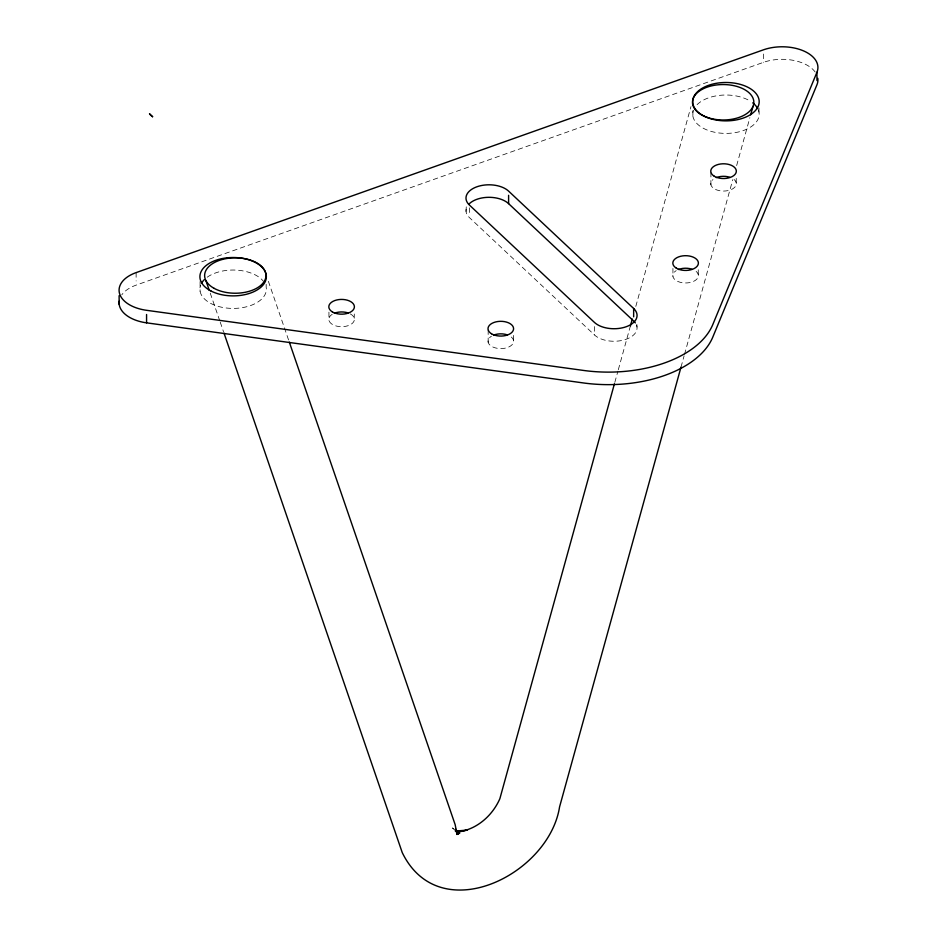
<?xml version="1.0" encoding="UTF-8"?>
<svg xmlns="http://www.w3.org/2000/svg" width="937" height="937" viewBox="0 0 937 937"><rect width="100%" height="100%" fill="white"/><g stroke="black" fill="none" stroke-linecap="round" stroke-linejoin="round"><path stroke-width="0.7" stroke-dasharray="4.68 3.51" d="M354.245 318.193L354.291 313.989M488.165 329.836L488.165 342.356M513.441 340.096L513.476 333.115M698.241 274.471L698.276 267.49M710.914 172.291L710.914 184.823M736.177 182.563L736.236 178.358M466.04 211.516L466.286 206.445M614.813 382.401L617.928 371.146M618.315 369.74L630.355 326.123M635.801 306.422L690.967 106.607M681 367.14L684.104 355.861M684.502 354.455L732.757 179.67M736.646 165.58L749.881 117.652M815.178 72.044A35.793 20.673 0 0 0 763.374 62.381L136.123 285.129A35.793 20.673 0 0 0 121.775 294.862M454.351 829.421L452.395 827.957L454.445 829.491M636.457 324.952A23.015 13.282 0 0 1 622.8 340.26A23.015 13.282 0 0 1 594.445 334.931L469.402 217.571A23.015 13.282 0 0 1 467.27 206.245M268.392 281.323L288.819 340.693M210.251 293.164L219.75 320.747M220.218 322.117L223.545 331.78M636.926 324.589L637.008 327.072M672.93 268.404L672.977 276.731M328.934 312.126L328.981 320.454M763.374 54.03L763.374 62.381M758.982 107.942L758.982 112.124M692.9 110.73L692.9 116.293M594.445 326.58L594.445 334.931M469.402 207.827L469.402 213.39M266.167 284.356L266.167 287.132A33.24 19.197 0 0 1 231.521 308.39A33.24 19.197 0 0 1 200.577 285.316M200.085 281.568L200.085 291.313M136.123 272.608L136.123 280.959M696.144 271.414A12.79 7.379 0 0 1 693.626 281.346A12.79 7.379 0 0 1 676.28 280.643A12.79 7.379 0 0 1 676.198 270.606M207.206 277.211A33.24 19.197 0 0 1 263.438 281.346M758.279 109.758A33.24 19.197 0 0 1 726.421 133.394A33.24 19.197 0 0 1 693.403 110.297M697.081 104.686A33.24 19.197 0 0 1 750.549 101.313M350.274 313.895A12.79 7.379 0 0 1 351.024 324.319A12.79 7.379 0 0 1 332.963 324.752A12.79 7.379 0 0 1 332.202 314.328M734.081 179.506A12.79 7.379 0 0 1 732.043 189.204A12.79 7.379 0 0 1 715.118 189.239A12.79 7.379 0 0 1 712.963 179.553M511.333 337.039A12.79 7.379 0 0 1 508.814 346.983A12.79 7.379 0 0 1 491.468 346.268A12.79 7.379 0 0 1 491.398 336.231"/><path stroke-width="1.41" d="M614.426 383.807L499.866 798.699C492.675 815.155 477.542 828.882 459.481 831.693L467.446 830.065L456.448 831.002M630.355 326.123L632.299 319.084M681 367.14L559.565 806.921C548.953 874.889 439.594 929.399 402.254 852.623L224.025 333.15M750.666 114.829L752.997 106.373M816.947 72.243L712.834 324.483A107.392 62.006 0 0 1 583.47 370.431L146.57 310.311A35.793 20.673 0 0 1 119.526 293.48A35.793 20.673 0 0 1 136.123 272.608L763.374 49.848A35.793 20.673 0 0 1 803.126 50.715A35.793 20.673 0 0 1 816.947 72.243L816.947 80.594M455.23 830.955L458.029 831.248L455.499 830.405M119.186 301.152A35.793 20.673 0 0 0 146.57 322.843L583.47 382.952A107.392 62.006 0 0 0 712.834 337.015L816.947 84.775A35.793 20.673 0 0 0 817.814 78.333M455.464 830.252L459.552 833.321L455.733 830.393L458.673 833.848L455.815 829.971L457.959 834.27L455.932 829.304L457.033 834.492L455.183 824.724L289.299 342.075M456.307 830.885L459.552 833.321M633.646 308.484L508.604 191.125A23.015 13.282 0 0 0 476.945 186.768A23.015 13.282 0 0 0 469.402 205.039L594.445 322.41A23.015 13.282 0 0 0 626.103 326.767A23.015 13.282 0 0 0 633.646 308.484L633.646 316.835M468.758 204.289A23.015 13.282 0 0 1 488.364 197.32A23.015 13.282 0 0 1 508.604 203.645L633.646 321.016A23.015 13.282 0 0 1 635.333 322.925M205.976 280.76L209.302 290.411M119.104 295.694L119.186 304.396M508.604 195.294L508.604 203.645M146.57 314.492L146.57 322.843M678.365 269.516A12.79 7.379 0 0 1 691.951 269.188M201.678 282.986A33.24 19.197 0 0 1 204.266 279.695M752.739 102.859A33.24 19.197 0 0 1 757.717 108.575M334.368 313.239A12.79 7.379 0 0 1 347.955 312.911M716.301 177.608A12.79 7.379 0 0 1 729.888 177.28M493.553 335.141A12.79 7.379 0 0 1 507.151 334.814M152.602 116.715L149.498 113.799A30.698 22.008 -41.4 0 0 152.602 116.715M706.814 117.266A30.687 17.721 0 0 0 753.817 102.929A30.687 17.721 0 0 0 708.817 86.602A30.687 17.721 0 0 0 706.814 117.266M214.128 288.35A30.687 17.721 0 0 0 265.112 279.683A30.687 17.721 0 0 0 226.625 258.53A30.687 17.721 0 0 0 214.128 288.35M676.28 268.111A12.79 7.379 0 0 0 697.842 265.218A12.79 7.379 0 0 0 682.71 255.883A12.79 7.379 0 0 0 676.28 268.111M210.989 291.009A33.24 19.197 0 0 0 265.663 280.608A33.24 19.197 0 0 0 222.713 258.471A33.24 19.197 0 0 0 210.989 291.009M703.804 116.001A33.24 19.197 0 0 0 758.49 105.588A33.24 19.197 0 0 0 715.54 83.452A33.24 19.197 0 0 0 703.804 116.001M332.284 311.845A12.79 7.379 0 0 0 353.846 308.941A12.79 7.379 0 0 0 338.714 299.606A12.79 7.379 0 0 0 332.284 311.845M714.217 176.203A12.79 7.379 0 0 0 735.779 173.31A12.79 7.379 0 0 0 720.647 163.975A12.79 7.379 0 0 0 714.217 176.203M491.468 333.748A12.79 7.379 0 0 0 513.031 330.843A12.79 7.379 0 0 0 497.91 321.508A12.79 7.379 0 0 0 491.468 333.748"/></g></svg>
